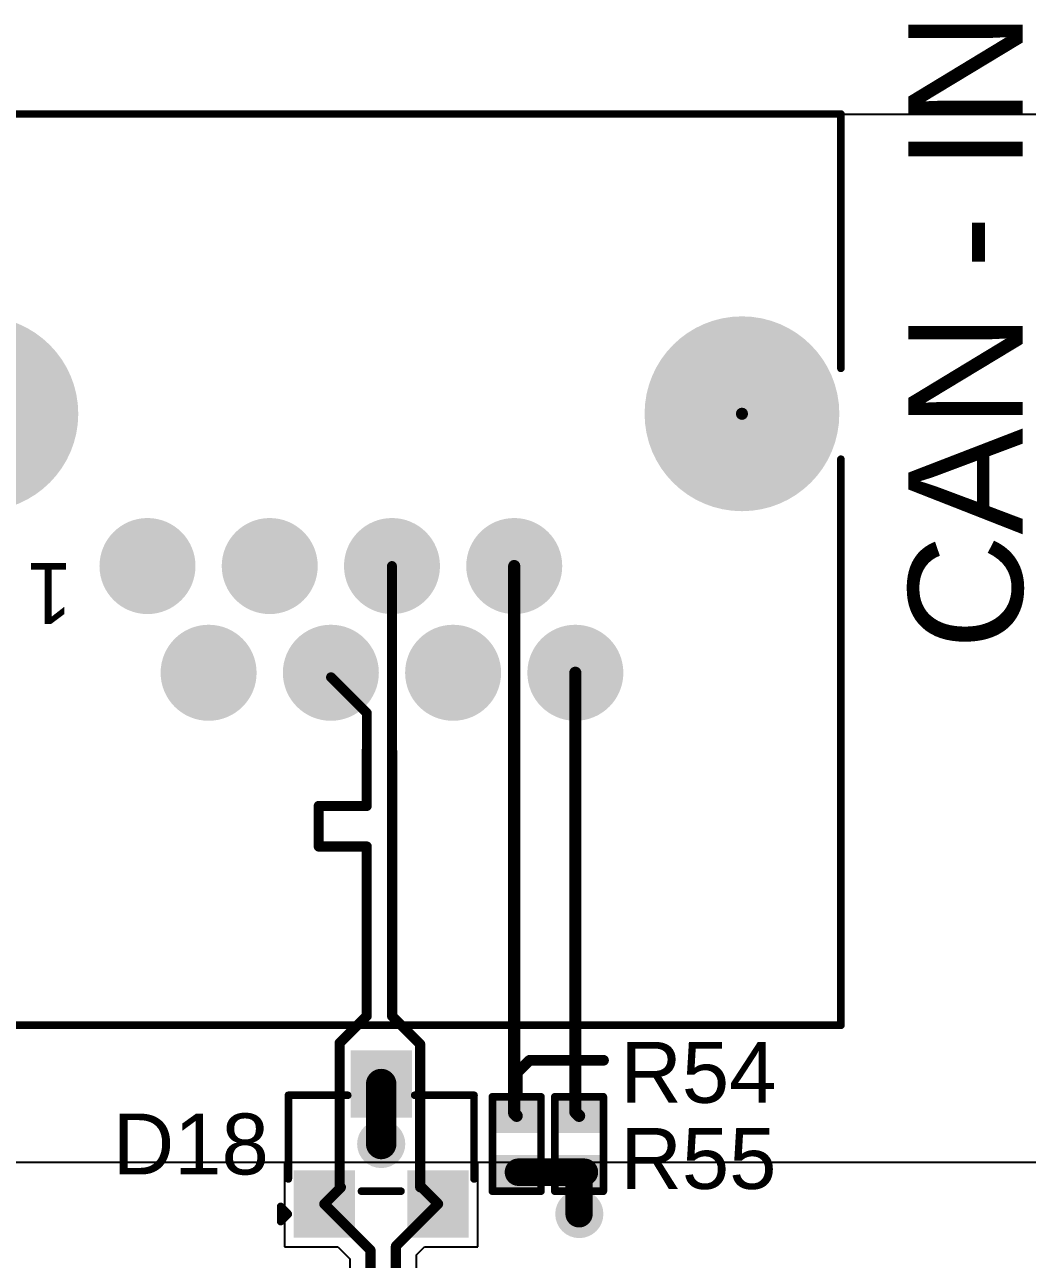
# Model space of a CAD drawing. Header units: millimetres. Extents: x 0 to 5423, y 0 to 5425.
# Drawn here: x 65.77 to 82.5, y 146.64 to 167.23 of the extents above; entities that cross this region are included whole.
import ezdxf

# ---------------------------------------------------------------- set-up
doc = ezdxf.new("R2010")
doc.units = ezdxf.units.MM
for name, color, linetype in [('BottomLayer', 5, 'Continuous'), ('BottomSolder', 6, 'Continuous'), ('MultiLayer', 9, 'Continuous'), ('PadHoleLayer', 156, 'Continuous'), ('TopLayer', 1, 'Continuous'), ('TopOverlay', 2, 'Continuous'), ('TopPaste', 8, 'Continuous'), ('TopSolder', 216, 'Continuous'), ('ViaHoleLayer', 16, 'Continuous')]:
    doc.layers.add(name, color=color, linetype=linetype)
doc.styles.add('Arial', font='', dxfattribs={"height": 0.2})
doc.styles.get('Arial').set_extended_font_data('Arial')

# ---------------------------------------------------------------- blocks, each defined once
blk = doc.blocks.new('SOT_23_81')
at = {"layer": 'TopLayer'}
for points in [[(-0.41, 1.46), (0.41, 1.46), (0.41, 0.54), (-0.41, 0.54)], [(-1.36, -0.54), (-0.54, -0.54), (-0.54, -1.46), (-1.36, -1.46)], [(0.54, -0.54), (1.36, -0.54), (1.36, -1.46), (0.54, -1.46)]]:
    blk.add_hatch(color=1, dxfattribs=at).paths.add_polyline_path(points)
at = {"layer": 'TopPaste'}
for points in [[(-0.41, 1.46), (0.41, 1.46), (0.41, 0.54), (-0.41, 0.54)], [(-1.36, -0.54), (-0.54, -0.54), (-0.54, -1.46), (-1.36, -1.46)], [(0.54, -0.54), (1.36, -0.54), (1.36, -1.46), (0.54, -1.46)]]:
    blk.add_hatch(color=8, dxfattribs=at).paths.add_polyline_path(points)
at = {"layer": 'TopSolder'}
for points in [[(-0.512, 1.562), (0.512, 1.562), (0.512, 0.438), (-0.512, 0.438)], [(-1.462, -0.438), (-0.438, -0.438), (-0.438, -1.562), (-1.462, -1.562)], [(0.438, -0.438), (1.462, -0.438), (1.462, -1.562), (0.438, -1.562)]]:
    blk.add_hatch(color=216, dxfattribs=at).paths.add_polyline_path(points)
at = {"layer": 'TopOverlay', "const_width": 0.127}
for points in [[(-1.549, -0.584), (-1.549, 0.813)], [(-1.549, 0.813), (-0.559, 0.813)], [(0.559, 0.813), (1.549, 0.813)], [(1.549, -0.584), (1.549, 0.813)], [(-0.33, -0.787), (0.33, -0.787)], [(-1.676, -1.041), (-1.549, -1.168)], [(-1.676, -1.295), (-1.676, -1.041)], [(-1.676, -1.295), (-1.549, -1.168)]]:
    blk.add_lwpolyline(points, dxfattribs=at)
at = {"layer": 'TopOverlay', "const_width": 0.0635}
for points in [[(-1.581, 0.813, 1), (-1.518, 0.813, 1)], [(-1.581, 0.813, 1), (-1.518, 0.813, 1)], [(-0.591, 0.813, 1), (-0.527, 0.813, 1)], [(0.527, 0.813, 1), (0.591, 0.813, 1)], [(1.518, 0.813, 1), (1.581, 0.813, 1)], [(1.518, 0.813, 1), (1.581, 0.813, 1)], [(-1.581, -0.584, 1), (-1.518, -0.584, 1)], [(1.518, -0.584, 1), (1.581, -0.584, 1)], [(-0.362, -0.787, 1), (-0.298, -0.787, 1)], [(0.298, -0.787, 1), (0.362, -0.787, 1)], [(-1.708, -1.041, 1), (-1.645, -1.041, 1)], [(-1.708, -1.041, 1), (-1.645, -1.041, 1)], [(-1.708, -1.295, 1), (-1.645, -1.295, 1)], [(-1.708, -1.295, 1), (-1.645, -1.295, 1)], [(-1.581, -1.168, 1), (-1.518, -1.168, 1)], [(-1.581, -1.168, 1), (-1.518, -1.168, 1)]]:
    blk.add_lwpolyline(points, format="xyb", close=True, dxfattribs=at)
blk = doc.blocks.new('R___0402_249')
at = {"layer": 'TopLayer'}
for points in [[(-0.699, -0.318), (-0.699, 0.318), (-0.241, 0.318), (-0.241, -0.318)], [(0.241, -0.318), (0.241, 0.318), (0.699, 0.318), (0.699, -0.318)]]:
    blk.add_hatch(color=1, dxfattribs=at).paths.add_polyline_path(points)
at = {"layer": 'TopPaste'}
for points in [[(-0.699, -0.318), (-0.699, 0.318), (-0.241, 0.318), (-0.241, -0.318)], [(0.241, -0.318), (0.241, 0.318), (0.699, 0.318), (0.699, -0.318)]]:
    blk.add_hatch(color=8, dxfattribs=at).paths.add_polyline_path(points)
at = {"layer": 'TopSolder'}
for points in [[(-0.754, -0.373), (-0.754, 0.373), (-0.186, 0.373), (-0.186, -0.373)], [(0.186, -0.373), (0.186, 0.373), (0.754, 0.373), (0.754, -0.373)]]:
    blk.add_hatch(color=216, dxfattribs=at).paths.add_polyline_path(points)
at = {"layer": 'TopOverlay'}
for points, const_width in [([(-0.787, 0.406), (0.787, 0.406)], 0.127), ([(-0.787, 0.406), (-0.787, -0.406)], 0.127), ([(0.787, 0.406), (0.787, -0.406)], 0.127), ([(-0.787, -0.406), (0.787, -0.406)], 0.127), ([(-0.813, -0.432), (0.813, -0.432)], 0.00323)]:
    blk.add_lwpolyline(points, dxfattribs=dict(at, const_width=const_width))
for points, const_width in [([(-0.819, 0.406, 1), (-0.756, 0.406, 1)], 0.0635), ([(-0.819, 0.406, 1), (-0.756, 0.406, 1)], 0.0635), ([(0.756, 0.406, 1), (0.819, 0.406, 1)], 0.0635), ([(0.756, 0.406, 1), (0.819, 0.406, 1)], 0.0635), ([(-0.819, -0.406, 1), (-0.756, -0.406, 1)], 0.0635), ([(-0.819, -0.406, 1), (-0.756, -0.406, 1)], 0.0635), ([(0.756, -0.406, 1), (0.819, -0.406, 1)], 0.0635), ([(0.756, -0.406, 1), (0.819, -0.406, 1)], 0.0635), ([(-0.814, -0.432, 1), (-0.812, -0.432, 1)], 0.00161), ([(0.812, -0.432, 1), (0.814, -0.432, 1)], 0.00161)]:
    blk.add_lwpolyline(points, format="xyb", close=True, dxfattribs=dict(at, const_width=const_width))
blk = doc.blocks.new('R___0402_250')
at = {"layer": 'TopLayer'}
for points in [[(-0.699, -0.318), (-0.699, 0.318), (-0.241, 0.318), (-0.241, -0.318)], [(0.241, -0.318), (0.241, 0.318), (0.699, 0.318), (0.699, -0.318)]]:
    blk.add_hatch(color=1, dxfattribs=at).paths.add_polyline_path(points)
at = {"layer": 'TopPaste'}
for points in [[(-0.699, -0.318), (-0.699, 0.318), (-0.241, 0.318), (-0.241, -0.318)], [(0.241, -0.318), (0.241, 0.318), (0.699, 0.318), (0.699, -0.318)]]:
    blk.add_hatch(color=8, dxfattribs=at).paths.add_polyline_path(points)
at = {"layer": 'TopSolder'}
for points in [[(-0.754, -0.373), (-0.754, 0.373), (-0.186, 0.373), (-0.186, -0.373)], [(0.186, -0.373), (0.186, 0.373), (0.754, 0.373), (0.754, -0.373)]]:
    blk.add_hatch(color=216, dxfattribs=at).paths.add_polyline_path(points)
at = {"layer": 'TopOverlay'}
for points, const_width in [([(-0.787, 0.406), (0.787, 0.406)], 0.127), ([(-0.787, 0.406), (-0.787, -0.406)], 0.127), ([(0.787, 0.406), (0.787, -0.406)], 0.127), ([(-0.787, -0.406), (0.787, -0.406)], 0.127), ([(-0.813, -0.432), (0.813, -0.432)], 0.00323)]:
    blk.add_lwpolyline(points, dxfattribs=dict(at, const_width=const_width))
for points, const_width in [([(-0.819, 0.406, 1), (-0.756, 0.406, 1)], 0.0635), ([(-0.819, 0.406, 1), (-0.756, 0.406, 1)], 0.0635), ([(0.756, 0.406, 1), (0.819, 0.406, 1)], 0.0635), ([(0.756, 0.406, 1), (0.819, 0.406, 1)], 0.0635), ([(-0.819, -0.406, 1), (-0.756, -0.406, 1)], 0.0635), ([(-0.819, -0.406, 1), (-0.756, -0.406, 1)], 0.0635), ([(0.756, -0.406, 1), (0.819, -0.406, 1)], 0.0635), ([(0.756, -0.406, 1), (0.819, -0.406, 1)], 0.0635), ([(-0.814, -0.432, 1), (-0.812, -0.432, 1)], 0.00161), ([(0.812, -0.432, 1), (0.814, -0.432, 1)], 0.00161)]:
    blk.add_lwpolyline(points, format="xyb", close=True, dxfattribs=dict(at, const_width=const_width))
blk = doc.blocks.new('X12ADIWA3DY1027_313')
at = {"layer": 'BottomLayer'}
h = blk.add_hatch(color=5, dxfattribs=at)
edge = h.paths.add_edge_path()
edge.add_arc((-3.57, 2.16), 0.75, 0, 360)
h = blk.add_hatch(color=5, dxfattribs=at)
edge = h.paths.add_edge_path()
edge.add_arc((-1.53, 2.16), 0.75, 0, 360)
h = blk.add_hatch(color=5, dxfattribs=at)
edge = h.paths.add_edge_path()
edge.add_arc((0.51, 2.16), 0.75, 0, 360)
h = blk.add_hatch(color=5, dxfattribs=at)
edge = h.paths.add_edge_path()
edge.add_arc((2.55, 2.16), 0.75, 0, 360)
h = blk.add_hatch(color=5, dxfattribs=at)
edge = h.paths.add_edge_path()
edge.add_arc((-2.55, 0.38), 0.75, 0, 360)
h = blk.add_hatch(color=5, dxfattribs=at)
edge = h.paths.add_edge_path()
edge.add_arc((-0.51, 0.38), 0.75, 0, 360)
h = blk.add_hatch(color=5, dxfattribs=at)
edge = h.paths.add_edge_path()
edge.add_arc((1.53, 0.38), 0.75, 0, 360)
h = blk.add_hatch(color=5, dxfattribs=at)
edge = h.paths.add_edge_path()
edge.add_arc((3.57, 0.38), 0.75, 0, 360)
at = {"layer": 'BottomSolder'}
h = blk.add_hatch(color=6, dxfattribs=at)
edge = h.paths.add_edge_path()
edge.add_arc((-3.57, 2.16), 0.801, 0, 360)
h = blk.add_hatch(color=6, dxfattribs=at)
edge = h.paths.add_edge_path()
edge.add_arc((-1.53, 2.16), 0.801, 0, 360)
h = blk.add_hatch(color=6, dxfattribs=at)
edge = h.paths.add_edge_path()
edge.add_arc((0.51, 2.16), 0.801, 0, 360)
h = blk.add_hatch(color=6, dxfattribs=at)
edge = h.paths.add_edge_path()
edge.add_arc((2.55, 2.16), 0.801, 0, 360)
h = blk.add_hatch(color=6, dxfattribs=at)
edge = h.paths.add_edge_path()
edge.add_arc((-2.55, 0.38), 0.801, 0, 360)
h = blk.add_hatch(color=6, dxfattribs=at)
edge = h.paths.add_edge_path()
edge.add_arc((-0.51, 0.38), 0.801, 0, 360)
h = blk.add_hatch(color=6, dxfattribs=at)
edge = h.paths.add_edge_path()
edge.add_arc((1.53, 0.38), 0.801, 0, 360)
h = blk.add_hatch(color=6, dxfattribs=at)
edge = h.paths.add_edge_path()
edge.add_arc((3.57, 0.38), 0.801, 0, 360)
h = blk.add_hatch(color=6, dxfattribs=at)
edge = h.paths.add_edge_path()
edge.add_arc((-6.35, -2.16), 0.102, 0, 360)
h = blk.add_hatch(color=6, dxfattribs=at)
edge = h.paths.add_edge_path()
edge.add_arc((6.35, -2.16), 0.102, 0, 360)
at = {"layer": 'MultiLayer'}
h = blk.add_hatch(color=9, dxfattribs=at)
edge = h.paths.add_edge_path()
edge.add_arc((-3.57, 2.16), 0.75, 0, 360)
h = blk.add_hatch(color=9, dxfattribs=at)
edge = h.paths.add_edge_path()
edge.add_arc((-1.53, 2.16), 0.75, 0, 360)
h = blk.add_hatch(color=9, dxfattribs=at)
edge = h.paths.add_edge_path()
edge.add_arc((0.51, 2.16), 0.75, 0, 360)
h = blk.add_hatch(color=9, dxfattribs=at)
edge = h.paths.add_edge_path()
edge.add_arc((2.55, 2.16), 0.75, 0, 360)
h = blk.add_hatch(color=9, dxfattribs=at)
edge = h.paths.add_edge_path()
edge.add_arc((-2.55, 0.38), 0.75, 0, 360)
h = blk.add_hatch(color=9, dxfattribs=at)
edge = h.paths.add_edge_path()
edge.add_arc((-0.51, 0.38), 0.75, 0, 360)
h = blk.add_hatch(color=9, dxfattribs=at)
edge = h.paths.add_edge_path()
edge.add_arc((1.53, 0.38), 0.75, 0, 360)
h = blk.add_hatch(color=9, dxfattribs=at)
edge = h.paths.add_edge_path()
edge.add_arc((3.57, 0.38), 0.75, 0, 360)
at = {"layer": 'PadHoleLayer'}
h = blk.add_hatch(color=156, dxfattribs=at)
edge = h.paths.add_edge_path()
edge.add_arc((-3.57, 2.16), 0.45, 0, 360)
h = blk.add_hatch(color=156, dxfattribs=at)
edge = h.paths.add_edge_path()
edge.add_arc((-1.53, 2.16), 0.45, 0, 360)
h = blk.add_hatch(color=156, dxfattribs=at)
edge = h.paths.add_edge_path()
edge.add_arc((0.51, 2.16), 0.45, 0, 360)
h = blk.add_hatch(color=156, dxfattribs=at)
edge = h.paths.add_edge_path()
edge.add_arc((2.55, 2.16), 0.45, 0, 360)
h = blk.add_hatch(color=156, dxfattribs=at)
edge = h.paths.add_edge_path()
edge.add_arc((-2.55, 0.38), 0.45, 0, 360)
h = blk.add_hatch(color=156, dxfattribs=at)
edge = h.paths.add_edge_path()
edge.add_arc((-0.51, 0.38), 0.45, 0, 360)
h = blk.add_hatch(color=156, dxfattribs=at)
edge = h.paths.add_edge_path()
edge.add_arc((1.53, 0.38), 0.45, 0, 360)
h = blk.add_hatch(color=156, dxfattribs=at)
edge = h.paths.add_edge_path()
edge.add_arc((3.57, 0.38), 0.45, 0, 360)
h = blk.add_hatch(color=156, dxfattribs=at)
edge = h.paths.add_edge_path()
edge.add_arc((-6.35, -2.16), 1.625, 0, 360)
h = blk.add_hatch(color=156, dxfattribs=at)
edge = h.paths.add_edge_path()
edge.add_arc((6.35, -2.16), 1.625, 0, 360)
at = {"layer": 'TopLayer'}
h = blk.add_hatch(color=1, dxfattribs=at)
edge = h.paths.add_edge_path()
edge.add_arc((-3.57, 2.16), 0.75, 0, 360)
h = blk.add_hatch(color=1, dxfattribs=at)
edge = h.paths.add_edge_path()
edge.add_arc((-1.53, 2.16), 0.75, 0, 360)
h = blk.add_hatch(color=1, dxfattribs=at)
edge = h.paths.add_edge_path()
edge.add_arc((0.51, 2.16), 0.75, 0, 360)
h = blk.add_hatch(color=1, dxfattribs=at)
edge = h.paths.add_edge_path()
edge.add_arc((2.55, 2.16), 0.75, 0, 360)
h = blk.add_hatch(color=1, dxfattribs=at)
edge = h.paths.add_edge_path()
edge.add_arc((-2.55, 0.38), 0.75, 0, 360)
h = blk.add_hatch(color=1, dxfattribs=at)
edge = h.paths.add_edge_path()
edge.add_arc((-0.51, 0.38), 0.75, 0, 360)
h = blk.add_hatch(color=1, dxfattribs=at)
edge = h.paths.add_edge_path()
edge.add_arc((1.53, 0.38), 0.75, 0, 360)
h = blk.add_hatch(color=1, dxfattribs=at)
edge = h.paths.add_edge_path()
edge.add_arc((3.57, 0.38), 0.75, 0, 360)
at = {"layer": 'TopSolder'}
h = blk.add_hatch(color=216, dxfattribs=at)
edge = h.paths.add_edge_path()
edge.add_arc((-3.57, 2.16), 0.801, 0, 360)
h = blk.add_hatch(color=216, dxfattribs=at)
edge = h.paths.add_edge_path()
edge.add_arc((-1.53, 2.16), 0.801, 0, 360)
h = blk.add_hatch(color=216, dxfattribs=at)
edge = h.paths.add_edge_path()
edge.add_arc((0.51, 2.16), 0.801, 0, 360)
h = blk.add_hatch(color=216, dxfattribs=at)
edge = h.paths.add_edge_path()
edge.add_arc((2.55, 2.16), 0.801, 0, 360)
h = blk.add_hatch(color=216, dxfattribs=at)
edge = h.paths.add_edge_path()
edge.add_arc((-2.55, 0.38), 0.801, 0, 360)
h = blk.add_hatch(color=216, dxfattribs=at)
edge = h.paths.add_edge_path()
edge.add_arc((-0.51, 0.38), 0.801, 0, 360)
h = blk.add_hatch(color=216, dxfattribs=at)
edge = h.paths.add_edge_path()
edge.add_arc((1.53, 0.38), 0.801, 0, 360)
h = blk.add_hatch(color=216, dxfattribs=at)
edge = h.paths.add_edge_path()
edge.add_arc((3.57, 0.38), 0.801, 0, 360)
h = blk.add_hatch(color=216, dxfattribs=at)
edge = h.paths.add_edge_path()
edge.add_arc((-6.35, -2.16), 0.102, 0, 360)
h = blk.add_hatch(color=216, dxfattribs=at)
edge = h.paths.add_edge_path()
edge.add_arc((6.35, -2.16), 0.102, 0, 360)
at = {"layer": 'TopOverlay', "const_width": 0.127}
for points in [[(8, 8.04), (-8, 8.04)], [(-8.001, 8.04), (-8.001, -1.402)], [(8, 8.04), (8, -1.4)], [(-8.001, -2.918), (-8.001, -7.16)], [(8, -2.92), (8, -7.16)], [(8, -7.16), (-8.001, -7.16)]]:
    blk.add_lwpolyline(points, dxfattribs=at)
at = {"layer": 'TopOverlay', "const_width": 0.0635}
for points in [[(-8.032, 8.04, 1), (-7.968, 8.04, 1)], [(-8.033, 8.04, 1), (-7.969, 8.04, 1)], [(7.968, 8.04, 1), (8.032, 8.04, 1)], [(7.968, 8.04, 1), (8.032, 8.04, 1)], [(-8.033, -1.402, 1), (-7.969, -1.402, 1)], [(7.968, -1.4, 1), (8.032, -1.4, 1)], [(-8.033, -2.918, 1), (-7.969, -2.918, 1)], [(7.968, -2.92, 1), (8.032, -2.92, 1)], [(-8.033, -7.16, 1), (-7.969, -7.16, 1)], [(-8.033, -7.16, 1), (-7.969, -7.16, 1)], [(7.968, -7.16, 1), (8.032, -7.16, 1)], [(7.968, -7.16, 1), (8.032, -7.16, 1)]]:
    blk.add_lwpolyline(points, format="xyb", close=True, dxfattribs=at)
at = {"layer": 'TopOverlay'}
blk.add_text('1', height=1.016, dxfattribs=at).set_placement((4.826, 0.33))

msp = doc.modelspace()

# ---------------------------------------------------------------- hatches: boundary and pattern name
at = {"layer": 'BottomLayer'}
h = msp.add_hatch(color=5, dxfattribs=at)
edge = h.paths.add_edge_path()
edge.add_arc((71.717, 148.564), 0.3, 0, 360)
h = msp.add_hatch(color=5, dxfattribs=at)
edge = h.paths.add_edge_path()
edge.add_arc((75.023, 147.396), 0.3, 0, 360)
at = {"layer": 'BottomSolder'}
h = msp.add_hatch(color=6, dxfattribs=at)
edge = h.paths.add_edge_path()
edge.add_arc((71.717, 148.564), 0.402, 0, 360)
h = msp.add_hatch(color=6, dxfattribs=at)
edge = h.paths.add_edge_path()
edge.add_arc((75.023, 147.396), 0.402, 0, 360)
at = {"layer": 'TopLayer'}
h = msp.add_hatch(color=1, dxfattribs=at)
edge = h.paths.add_edge_path()
edge.add_arc((71.717, 148.564), 0.3, 0, 360)
h = msp.add_hatch(color=1, dxfattribs=at)
edge = h.paths.add_edge_path()
edge.add_arc((75.023, 147.396), 0.3, 0, 360)
at = {"layer": 'TopSolder'}
h = msp.add_hatch(color=216, dxfattribs=at)
edge = h.paths.add_edge_path()
edge.add_arc((71.717, 148.564), 0.402, 0, 360)
h = msp.add_hatch(color=216, dxfattribs=at)
edge = h.paths.add_edge_path()
edge.add_arc((75.023, 147.396), 0.402, 0, 360)
at = {"layer": 'ViaHoleLayer'}
h = msp.add_hatch(color=16, dxfattribs=at)
edge = h.paths.add_edge_path()
edge.add_arc((71.717, 148.564), 0.15, 0, 360)
h = msp.add_hatch(color=16, dxfattribs=at)
edge = h.paths.add_edge_path()
edge.add_arc((75.023, 147.396), 0.15, 0, 360)

# ---------------------------------------------------------------- linework, layer by layer
at = {"layer": 'BottomLayer'}
for p, q in [((99.653, 165.737), (20.345, 165.737)), ((61.011, 148.26), (99.67, 148.26)), ((61.011, 148.26), (99.67, 148.26))]:
    msp.add_line(p, q, dxfattribs=at)
at = {"layer": 'TopLayer'}
for p, q in [((99.653, 165.737), (20.345, 165.737)), ((61.011, 148.26), (99.67, 148.26)), ((62.746, 148.26), (70.103, 148.26)), ((70.103, 148.26), (70.103, 146.85)), ((73.331, 146.85), (73.331, 148.26)), ((73.331, 148.26), (89.309, 148.26)), ((70.103, 146.85), (70.993, 146.85)), ((70.993, 146.85), (71.194, 146.649)), ((72.308, 146.716), (72.441, 146.85)), ((72.441, 146.85), (73.331, 146.85)), ((71.194, 146.649), (71.194, 146.266)), ((72.308, 145.819), (72.308, 146.716))]:
    msp.add_line(p, q, dxfattribs=at)
for points, const_width in [([(71.897, 155.13), (71.897, 158.204)], 0.165), ([(73.937, 149.075), (73.937, 158.204)], 0.203), ([(74.956, 149.097), (74.956, 156.424)], 0.203), ([(70.879, 156.349), (71.477, 155.751)], 0.165), ([(71.477, 155.13), (71.477, 155.751)], 0.165), ([(71.475, 154.661), (71.475, 155.128)], 0.169), ([(71.899, 150.698), (71.899, 155.128)], 0.169), ([(71.475, 154.203), (71.475, 154.661)], 0.169), ([(70.675, 154.203), (71.475, 154.203)], 0.169), ([(70.675, 153.526), (70.675, 154.203)], 0.169), ([(70.675, 153.526), (71.475, 153.526)], 0.169), ([(71.475, 153.441), (71.475, 153.526)], 0.169), ([(71.475, 150.698), (71.475, 153.441)], 0.169), ([(71.023, 150.246), (71.475, 150.698)], 0.169), ([(71.899, 150.698), (72.368, 150.229)], 0.169), ([(71.023, 147.842), (71.023, 150.246)], 0.169), ([(72.368, 147.842), (72.368, 150.229)], 0.169), ([(71.717, 148.564), (71.717, 149.564)], 0.508), ([(73.937, 149.075), (73.978, 149.034)], 0.203), ([(74.956, 149.097), (75.019, 149.034)], 0.203), ([(74.007, 148.094), (75.019, 148.094)], 0.457), ([(75.019, 148.094), (75.108, 148.094)], 0.457), ([(75.019, 147.4), (75.019, 148.094)], 0.457), ([(70.767, 147.564), (71.045, 147.842)], 0.169), ([(72.39, 147.842), (72.667, 147.564)], 0.169), ([(70.767, 147.564), (71.539, 146.792)], 0.169), ([(71.962, 146.859), (72.667, 147.564)], 0.169), ([(71.539, 145.535), (71.539, 146.792)], 0.169), ([(71.962, 145.566), (71.962, 146.859)], 0.169)]:
    msp.add_lwpolyline(points, dxfattribs=dict(at, const_width=const_width))
for points, const_width in [([(71.855, 158.204, 1), (71.938, 158.204, 1)], 0.0825), ([(73.886, 158.204, 1), (73.987, 158.204, 1)], 0.102), ([(74.906, 156.424, 1), (75.007, 156.424, 1)], 0.102), ([(70.838, 156.349, 1), (70.921, 156.349, 1)], 0.0825), ([(71.436, 155.751, 1), (71.519, 155.751, 1)], 0.0825), ([(71.436, 155.751, 1), (71.519, 155.751, 1)], 0.0825), ([(71.433, 155.128, 1), (71.518, 155.128, 1)], 0.0846), ([(71.436, 155.13, 1), (71.519, 155.13, 1)], 0.0825), ([(71.856, 155.128, 1), (71.941, 155.128, 1)], 0.0846), ([(71.855, 155.13, 1), (71.938, 155.13, 1)], 0.0825), ([(71.433, 154.661, 1), (71.518, 154.661, 1)], 0.0846), ([(71.433, 154.661, 1), (71.518, 154.661, 1)], 0.0846), ([(70.633, 154.203, 1), (70.718, 154.203, 1)], 0.0846), ([(70.633, 154.203, 1), (70.718, 154.203, 1)], 0.0846), ([(71.433, 154.203, 1), (71.518, 154.203, 1)], 0.0846), ([(71.433, 154.203, 1), (71.518, 154.203, 1)], 0.0846), ([(70.633, 153.526, 1), (70.718, 153.526, 1)], 0.0846), ([(70.633, 153.526, 1), (70.718, 153.526, 1)], 0.0846), ([(71.433, 153.526, 1), (71.518, 153.526, 1)], 0.0846), ([(71.433, 153.526, 1), (71.518, 153.526, 1)], 0.0846), ([(71.433, 153.441, 1), (71.518, 153.441, 1)], 0.0846), ([(71.433, 153.441, 1), (71.518, 153.441, 1)], 0.0846), ([(71.433, 150.698, 1), (71.518, 150.698, 1)], 0.0846), ([(71.433, 150.698, 1), (71.518, 150.698, 1)], 0.0846), ([(71.856, 150.698, 1), (71.941, 150.698, 1)], 0.0846), ([(71.856, 150.698, 1), (71.941, 150.698, 1)], 0.0846), ([(70.98, 150.246, 1), (71.065, 150.246, 1)], 0.0846), ([(70.98, 150.246, 1), (71.065, 150.246, 1)], 0.0846), ([(72.325, 150.229, 1), (72.41, 150.229, 1)], 0.0846), ([(72.325, 150.229, 1), (72.41, 150.229, 1)], 0.0846), ([(71.59, 149.564, 1), (71.844, 149.564, 1)], 0.254), ([(73.886, 149.075, 1), (73.987, 149.075, 1)], 0.102), ([(73.886, 149.075, 1), (73.987, 149.075, 1)], 0.102), ([(73.927, 149.034, 1), (74.028, 149.034, 1)], 0.102), ([(74.906, 149.097, 1), (75.007, 149.097, 1)], 0.102), ([(74.906, 149.097, 1), (75.007, 149.097, 1)], 0.102), ([(74.968, 149.034, 1), (75.07, 149.034, 1)], 0.102), ([(71.59, 148.564, 1), (71.844, 148.564, 1)], 0.254), ([(73.892, 148.094, 1), (74.121, 148.094, 1)], 0.229), ([(74.905, 148.094, 1), (75.133, 148.094, 1)], 0.229), ([(74.905, 148.094, 1), (75.133, 148.094, 1)], 0.229), ([(74.905, 148.094, 1), (75.133, 148.094, 1)], 0.229), ([(74.994, 148.094, 1), (75.222, 148.094, 1)], 0.229), ([(70.98, 147.842, 1), (71.065, 147.842, 1)], 0.0846), ([(71.002, 147.842, 1), (71.087, 147.842, 1)], 0.0846), ([(72.325, 147.842, 1), (72.41, 147.842, 1)], 0.0846), ([(72.347, 147.842, 1), (72.432, 147.842, 1)], 0.0846), ([(70.725, 147.564, 1), (70.809, 147.564, 1)], 0.0846), ([(70.725, 147.564, 1), (70.809, 147.564, 1)], 0.0846), ([(72.625, 147.564, 1), (72.709, 147.564, 1)], 0.0846), ([(72.625, 147.564, 1), (72.709, 147.564, 1)], 0.0846), ([(74.905, 147.4, 1), (75.133, 147.4, 1)], 0.229), ([(71.497, 146.792, 1), (71.581, 146.792, 1)], 0.0846), ([(71.497, 146.792, 1), (71.581, 146.792, 1)], 0.0846), ([(71.92, 146.859, 1), (72.005, 146.859, 1)], 0.0846), ([(71.92, 146.859, 1), (72.005, 146.859, 1)], 0.0846)]:
    msp.add_lwpolyline(points, format="xyb", close=True, dxfattribs=dict(at, const_width=const_width))
at = {"layer": 'TopOverlay', "const_width": 0.178}
for points in [[(73.989, 149.757), (74.192, 149.96)], [(74.192, 149.96), (75.427, 149.96)], [(73.989, 149.375), (73.989, 149.757)]]:
    msp.add_lwpolyline(points, dxfattribs=at)
at = {"layer": 'TopOverlay', "const_width": 0.0889}
for points in [[(74.148, 149.96, 1), (74.237, 149.96, 1)], [(74.148, 149.96, 1), (74.237, 149.96, 1)], [(75.383, 149.96, 1), (75.472, 149.96, 1)], [(73.945, 149.757, 1), (74.034, 149.757, 1)], [(73.945, 149.757, 1), (74.034, 149.757, 1)], [(73.945, 149.375, 1), (74.034, 149.375, 1)]]:
    msp.add_lwpolyline(points, format="xyb", close=True, dxfattribs=at)

# ---------------------------------------------------------------- block references
for name, p, rotation in [('X12ADIWA3DY1027_313', (71.387, 158.584), 180), ('R___0402_250', (73.978, 148.564), 90), ('R___0402_249', (75.019, 148.564), 90)]:
    msp.add_blockref(name, p, dxfattribs=dict(rotation=rotation))
msp.add_blockref('SOT_23_81', (71.717, 148.564))

# ---------------------------------------------------------------- texts
at = {"layer": 'TopOverlay', "style": 'Arial'}
msp.add_text('CAN - IN', height=1.905, rotation=90, dxfattribs=at).set_placement((82.42, 156.807))
for s, p in [('R54', (75.709, 149.251)), ('D18', (67.238, 148.056)), ('R55', (75.709, 147.815))]:
    msp.add_text(s, height=1.016, dxfattribs=at).set_placement(p)

doc.saveas('drawing.dxf')
